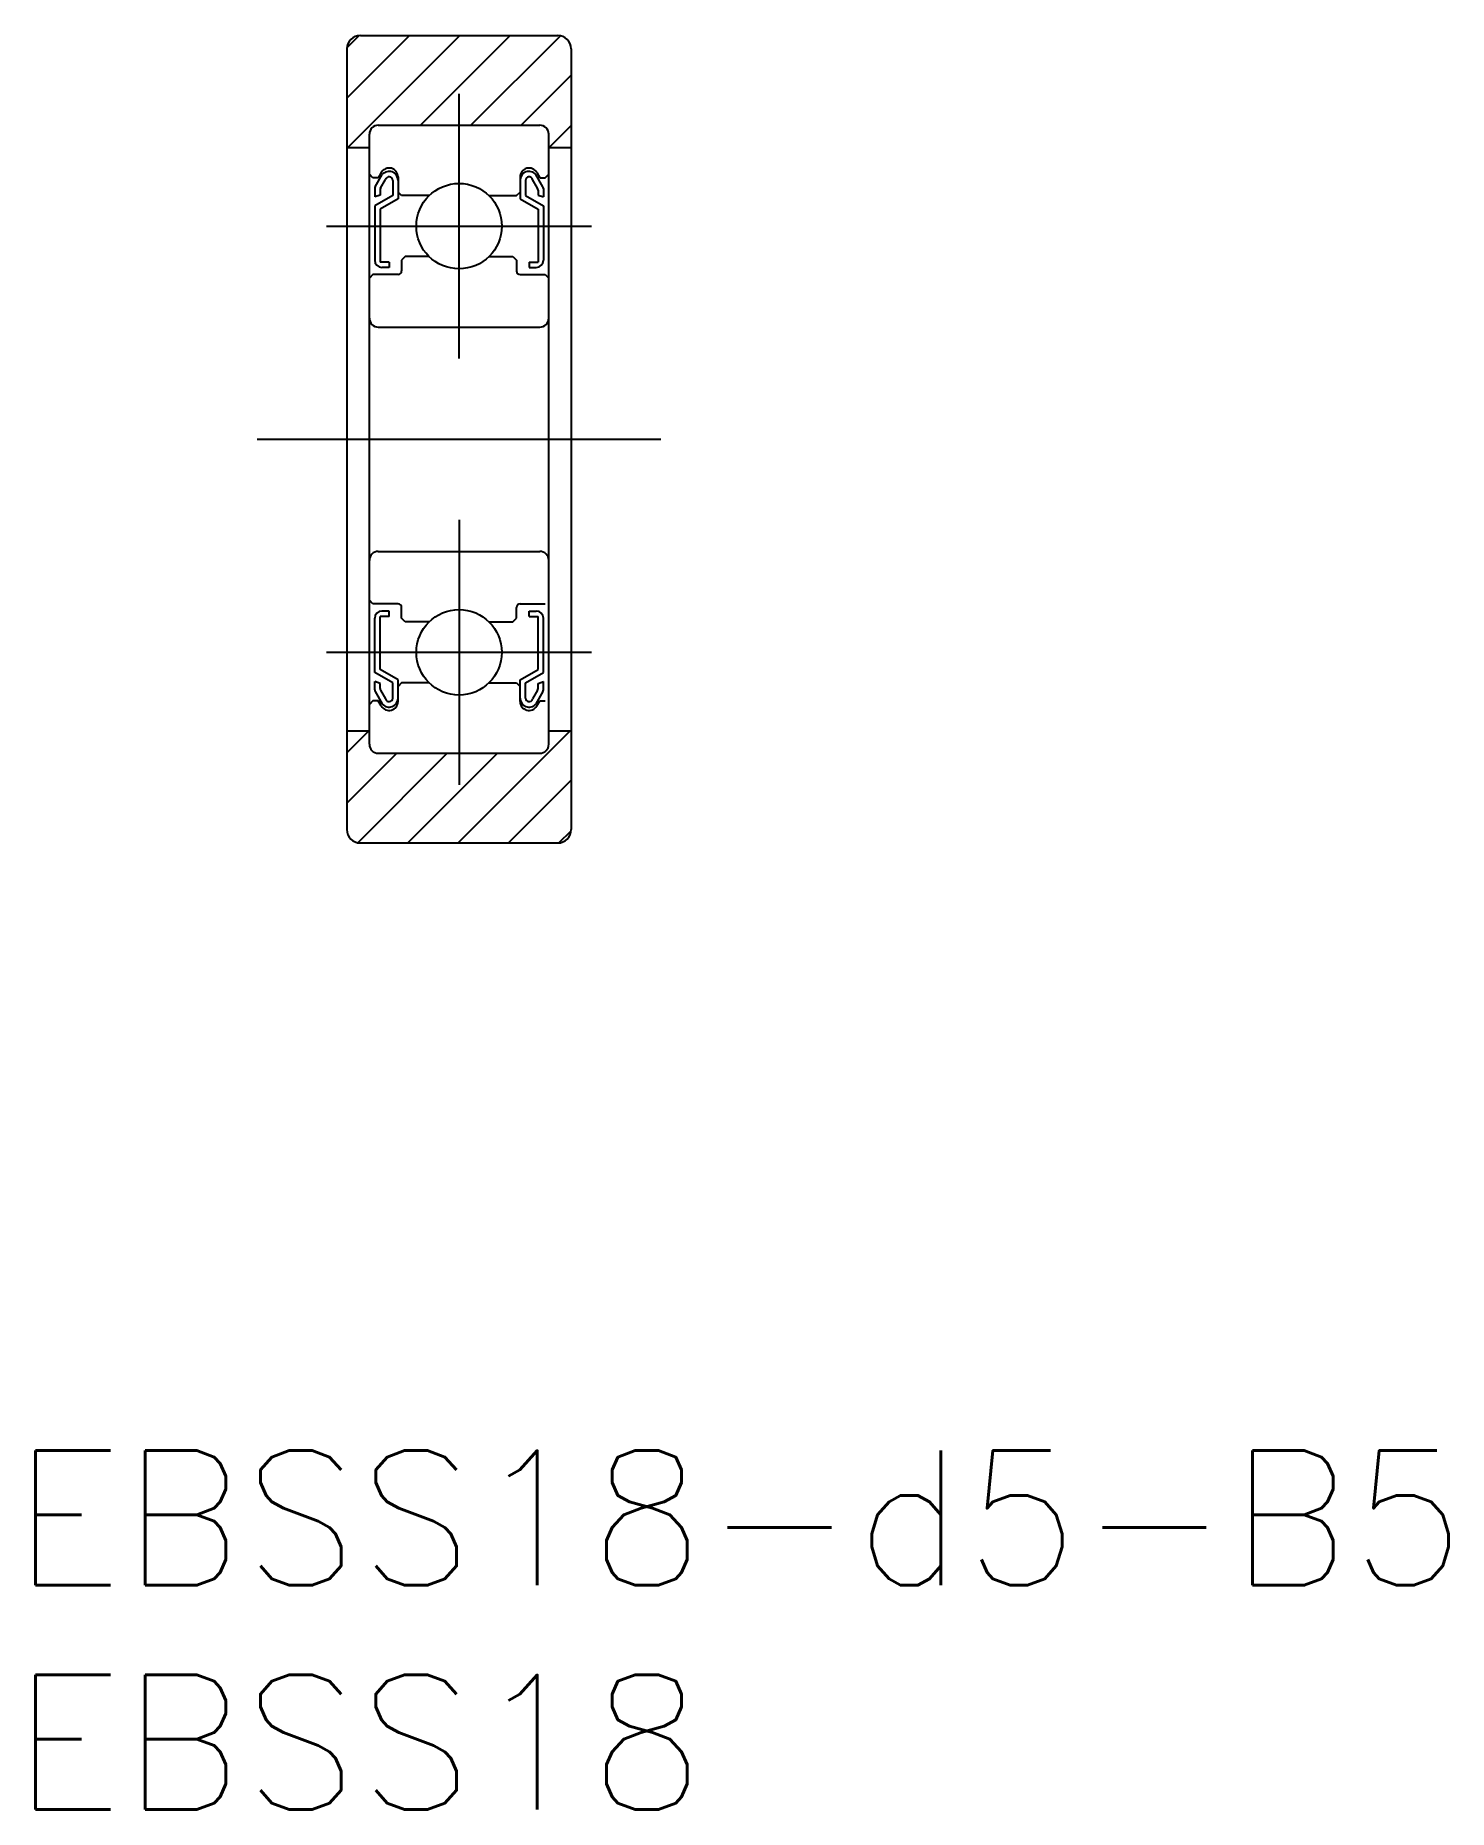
# Model space of a CAD drawing. Extents: x -9.4 to 22.1, y -30.5 to 9.
import ezdxf

# ---------------------------------------------------------------- set-up
doc = ezdxf.new("R2010")
doc.units = 0
doc.linetypes.add('CENTER', pattern=[50.8, 31.75, -6.35, 6.35, -6.35])
doc.layers.get('0').update_dxf_attribs({"linetype": 'CONTINUOUS'})
doc.layers.add('CENTER', color=1, linetype='CONTINUOUS')
doc.styles.get("Standard").update_dxf_attribs({"font": 'txt.shx', "height": 3, "bigfont": 'bigfont.shx'})

msp = doc.modelspace()

# ---------------------------------------------------------------- linework, layer by layer
at = {"color": 3, "linetype": 'CONTINUOUS'}
for p, q in [((-2.5, 7.603), (-1.103, 9)), ((-2.499, 8.726), (-2.226, 8.999)), ((-2.48, 6.5), (0.02, 9)), ((-0.858, 7), (1.142, 9)), ((0.265, 7), (2.259, 8.994)), ((1.387, 7), (2.5, 8.113)), ((2.01, 6.5), (2.5, 6.99)), ((-2.5, -6.99), (-2.01, -6.5)), ((-0.02, -9), (2.48, -6.5)), ((-2.5, -8.113), (-1.387, -7)), ((-2.259, -8.994), (-0.265, -7)), ((-1.142, -9), (0.858, -7)), ((1.103, -9), (2.5, -7.603)), ((2.226, -8.999), (2.499, -8.726))]:
    msp.add_line(p, q, dxfattribs=at)
at = {"color": 7, "linetype": 'CONTINUOUS'}
for p, q in [((-2.5, 8.7), (-2.5, -8.7)), ((-2.2, 9), (2.2, 9)), ((2.5, 8.7), (2.5, -8.7)), ((-2, -6.8), (-2, 6.8)), ((-1.8, 7), (1.8, 7)), ((2, -6.8), (2, 6.8)), ((-2.5, 6.5), (-2, 6.5)), ((2, 6.5), (2.5, 6.5)), ((-1.733, 5.946), (-1.8, 5.83)), ((1.733, 5.946), (1.8, 5.83)), ((-1.92, 5.83), (-2, 5.91)), ((-1.8, 5.83), (-1.92, 5.83)), ((-1.88, 5.587), (-1.88, 5.401)), ((-1.869, 5.627), (-1.711, 5.901)), ((-1.76, 5.555), (-1.76, 5.444)), ((-1.749, 5.595), (-1.638, 5.788)), ((-1.48, 5.77), (-1.48, 5.43)), ((-1.36, 5.846), (-1.36, 5.361)), ((1.36, 5.846), (1.36, 5.361)), ((1.48, 5.77), (1.48, 5.43)), ((1.749, 5.595), (1.638, 5.788)), ((1.869, 5.627), (1.711, 5.901)), ((1.76, 5.555), (1.76, 5.444)), ((1.8, 5.83), (1.92, 5.83)), ((1.88, 5.587), (1.88, 5.401)), ((1.92, 5.83), (2, 5.91)), ((-1.76, 5.444), (-1.88, 5.401)), ((-1.48, 5.43), (-1.88, 5.199)), ((-1.88, 5.199), (-1.88, 3.99)), ((-1.36, 5.361), (-1.76, 5.13)), ((-1.28, 5.43), (-1.36, 5.51)), ((-0.667, 5.43), (-1.28, 5.43)), ((0.667, 5.43), (1.28, 5.43)), ((1.28, 5.43), (1.36, 5.51)), ((1.36, 5.361), (1.76, 5.13)), ((1.48, 5.43), (1.88, 5.199)), ((1.76, 5.444), (1.88, 5.401)), ((1.88, 5.199), (1.88, 3.99)), ((-1.76, 5.13), (-1.76, 3.95)), ((1.76, 5.13), (1.76, 3.95)), ((-1.2, 4.07), (-1.28, 3.99)), ((-1.28, 3.99), (-1.28, 3.75)), ((-0.667, 4.07), (-1.2, 4.07)), ((0.667, 4.07), (1.2, 4.07)), ((1.2, 4.07), (1.28, 3.99)), ((1.28, 3.99), (1.28, 3.75)), ((-1.92, 3.67), (-2, 3.59)), ((-1.36, 3.67), (-1.92, 3.67)), ((-1.56, 3.95), (-1.76, 3.95)), ((-1.56, 3.83), (-1.72, 3.83)), ((-1.56, 3.95), (-1.56, 3.83)), ((1.36, 3.67), (1.92, 3.67)), ((1.56, 3.95), (1.56, 3.83)), ((1.56, 3.95), (1.76, 3.95)), ((1.56, 3.83), (1.72, 3.83)), ((1.92, 3.67), (2, 3.59)), ((-1.8, 2.5), (1.8, 2.5)), ((-1.8, -2.5), (1.8, -2.5)), ((-1.92, -3.67), (-2, -3.59)), ((-1.36, -3.67), (-1.92, -3.67)), ((-1.76, -5.13), (-1.76, -3.95)), ((-1.56, -3.95), (-1.76, -3.95)), ((-1.56, -3.83), (-1.72, -3.83)), ((-1.56, -3.95), (-1.56, -3.83)), ((-1.28, -3.99), (-1.28, -3.75)), ((1.28, -3.99), (1.28, -3.75)), ((1.36, -3.67), (1.92, -3.67)), ((1.56, -3.83), (1.72, -3.83)), ((1.56, -3.95), (1.56, -3.83)), ((1.56, -3.95), (1.76, -3.95)), ((1.76, -5.13), (1.76, -3.95)), ((-1.88, -5.199), (-1.88, -3.99)), ((-1.2, -4.07), (-1.28, -3.99)), ((-0.667, -4.07), (-1.2, -4.07)), ((0.667, -4.07), (1.2, -4.07)), ((1.2, -4.07), (1.28, -3.99)), ((1.88, -5.199), (1.88, -3.99)), ((-1.36, -5.361), (-1.76, -5.13)), ((1.36, -5.361), (1.76, -5.13)), ((-1.48, -5.43), (-1.88, -5.199)), ((-1.88, -5.587), (-1.88, -5.401)), ((-1.76, -5.444), (-1.88, -5.401)), ((-1.76, -5.555), (-1.76, -5.444)), ((-1.48, -5.77), (-1.48, -5.43)), ((-1.36, -5.846), (-1.36, -5.361)), ((-1.28, -5.43), (-1.36, -5.51)), ((-0.667, -5.43), (-1.28, -5.43)), ((0.667, -5.43), (1.28, -5.43)), ((1.28, -5.43), (1.36, -5.51)), ((1.36, -5.846), (1.36, -5.361)), ((1.48, -5.43), (1.88, -5.199)), ((1.48, -5.77), (1.48, -5.43)), ((1.76, -5.444), (1.88, -5.401)), ((1.76, -5.555), (1.76, -5.444)), ((1.88, -5.587), (1.88, -5.401)), ((-1.92, -5.83), (-2, -5.91)), ((-1.8, -5.83), (-1.92, -5.83)), ((-1.869, -5.627), (-1.711, -5.901)), ((-1.733, -5.946), (-1.8, -5.83)), ((-1.749, -5.595), (-1.638, -5.788)), ((1.749, -5.595), (1.638, -5.788)), ((1.869, -5.627), (1.711, -5.901)), ((1.733, -5.946), (1.8, -5.83)), ((1.8, -5.83), (1.92, -5.83)), ((-2.5, -6.5), (-2, -6.5)), ((2, -6.5), (2.5, -6.5)), ((-1.8, -7), (1.8, -7)), ((-2.2, -9), (2.2, -9))]:
    msp.add_line(p, q, dxfattribs=at)
for centre in [(0, 4.75), (0, -4.75)]:
    msp.add_circle(centre, 0.952, dxfattribs=at)
for centre, radius, start, end in [((-2.2, 8.7), 0.3, 90, 180), ((2.2, 8.7), 0.3, 360, 90), ((-1.8, 6.8), 0.2, 90, 180), ((1.8, 6.8), 0.2, 0, 90), ((-1.56, 5.846), 0.2, 359.9996, 150.0002), ((-1.56, 5.77), 0.2, 0, 139.1944), ((1.56, 5.846), 0.2, 29.9998, 180.0004), ((1.56, 5.77), 0.2, 40.8056, 180), ((-1.8, 5.587), 0.08, 150.0003, 180.0006), ((-1.68, 5.555), 0.08, 150.0003, 180.0006), ((-1.56, 5.77), 0.08, 0, 167.1249), ((1.56, 5.77), 0.08, 12.8751, 180), ((1.68, 5.555), 0.08, 359.9994, 29.9997), ((1.8, 5.587), 0.08, 359.9994, 29.9997), ((-1.72, 3.99), 0.16, 180.0003, 270.0003), ((1.72, 3.99), 0.16, 269.9997, 359.9997), ((-1.36, 3.75), 0.08, 270.0006, 0), ((1.36, 3.75), 0.08, 180, 269.9994), ((-1.8, 2.7), 0.2, 180, 270), ((1.8, 2.7), 0.2, 270, 0), ((-1.8, -2.7), 0.2, 90, 180), ((1.8, -2.7), 0.2, 0, 90), ((-1.72, -3.99), 0.16, 89.9997, 179.9997), ((-1.36, -3.75), 0.08, 0, 89.9994), ((1.36, -3.75), 0.08, 90.0006, 180), ((1.72, -3.99), 0.16, 0.0003, 90.0003), ((-1.8, -5.587), 0.08, 179.9994, 209.9997), ((-1.68, -5.555), 0.08, 179.9994, 209.9997), ((-1.56, -5.846), 0.2, 209.9998, 0.0004), ((-1.56, -5.77), 0.2, 220.8056, 0), ((-1.56, -5.77), 0.08, 192.8751, 0), ((1.56, -5.77), 0.2, 180, 319.1944), ((1.56, -5.846), 0.2, 179.9996, 330.0002), ((1.56, -5.77), 0.08, 180, 347.1249), ((1.68, -5.555), 0.08, 330.0003, 0.0006), ((1.8, -5.587), 0.08, 330.0003, 0.0006), ((-1.8, -6.8), 0.2, 180, 270), ((1.8, -6.8), 0.2, 270, 0), ((-2.2, -8.7), 0.3, 180, 270), ((2.2, -8.7), 0.3, 270, 0)]:
    msp.add_arc(centre, radius, start, end, dxfattribs=at)
at = {"layer": 'CENTER', "color": 1, "linetype": 'CENTER'}
for p, q in [((0, 1.798), (0, 7.702)), ((-2.952, 4.75), (2.952, 4.75)), ((-4.5, 0), (4.5, 0)), ((0, -1.798), (0, -7.702)), ((-2.952, -4.75), (2.952, -4.75))]:
    msp.add_line(p, q, dxfattribs=at)

# ---------------------------------------------------------------- texts
at = {"color": 7, "linetype": 'CONTINUOUS'}
for s, p in [('EBSS18-d5-B5', (-9.957, -25.545)), ('EBSS18', (-9.957, -30.545))]:
    msp.add_text(s, height=3, dxfattribs=at).set_placement(p)

doc.saveas('drawing.dxf')
